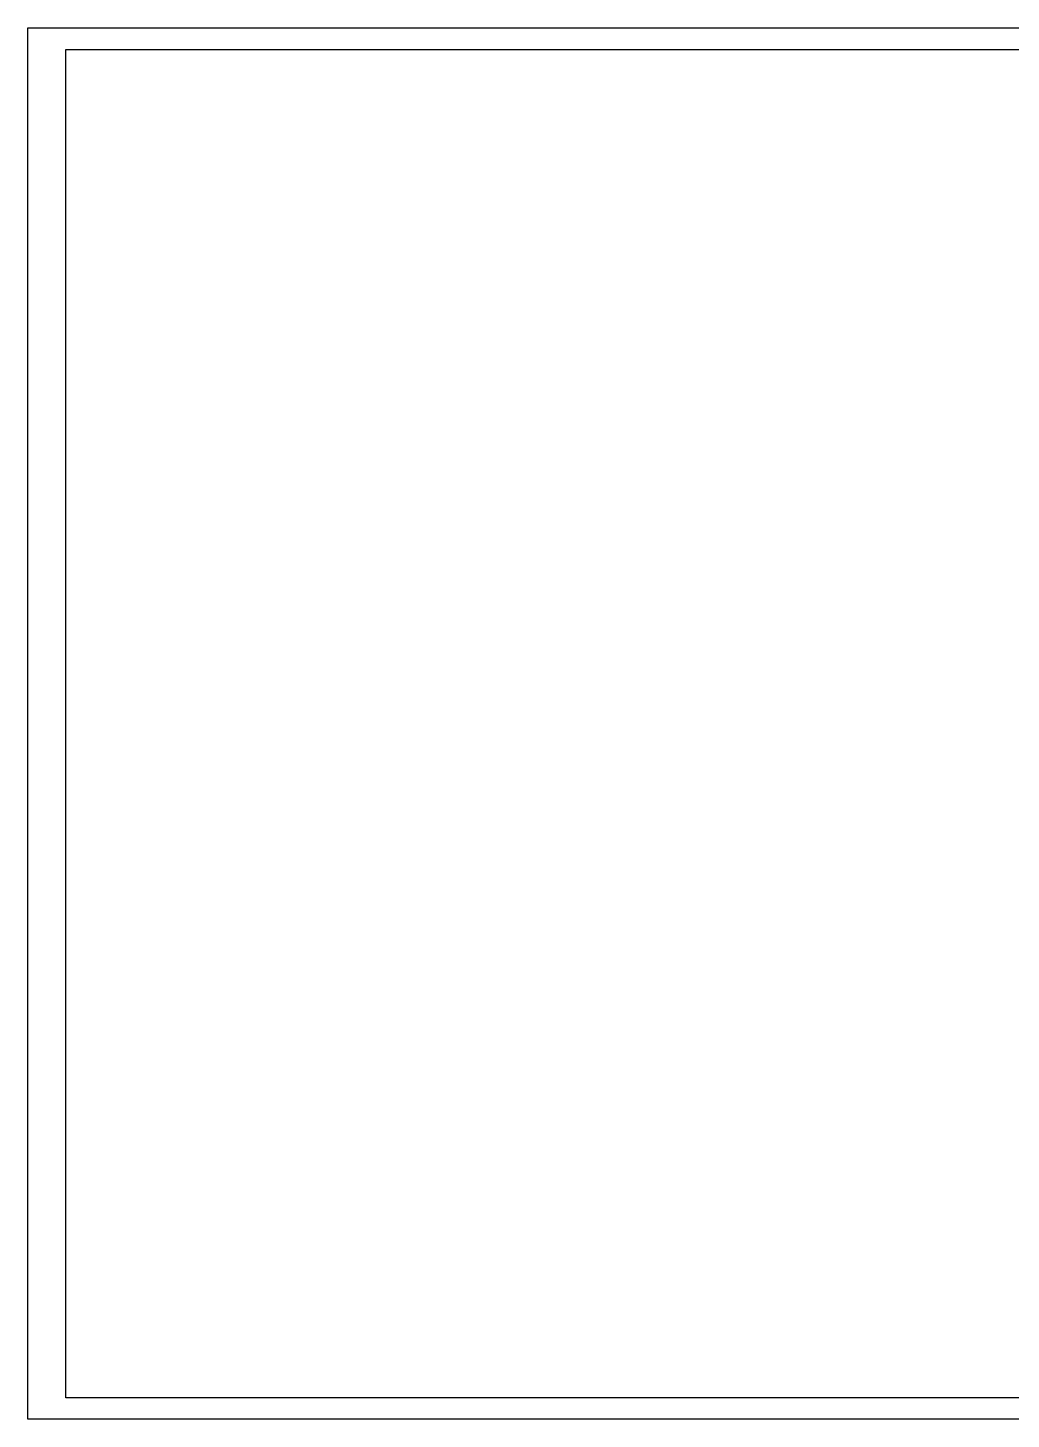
# Model space of a CAD drawing. Header units: millimetres. Extents: x -8 to 605, y -494 to 220.
# Drawn here: x 107.3 to 166.8, y 92.2 to 176.3 of the extents above; entities that cross this region are included whole.
import ezdxf

# ---------------------------------------------------------------- set-up
doc = ezdxf.new("R2010")
doc.units = ezdxf.units.MM
doc.header["$MEASUREMENT"] = 0

msp = doc.modelspace()

# ---------------------------------------------------------------- linework, layer by layer
at = {"color": 7}
for p, q in [((107.3239, 176.3473), (226.2239, 176.3473)), ((107.3239, 92.2473), (107.3239, 176.3473)), ((109.6239, 175.0473), (223.9239, 175.0473)), ((109.6239, 93.5473), (109.6239, 175.0473)), ((223.9239, 93.5473), (109.6239, 93.5473)), ((226.2239, 92.2473), (107.3239, 92.2473))]:
    msp.add_line(p, q, dxfattribs=at)

doc.saveas('drawing.dxf')
